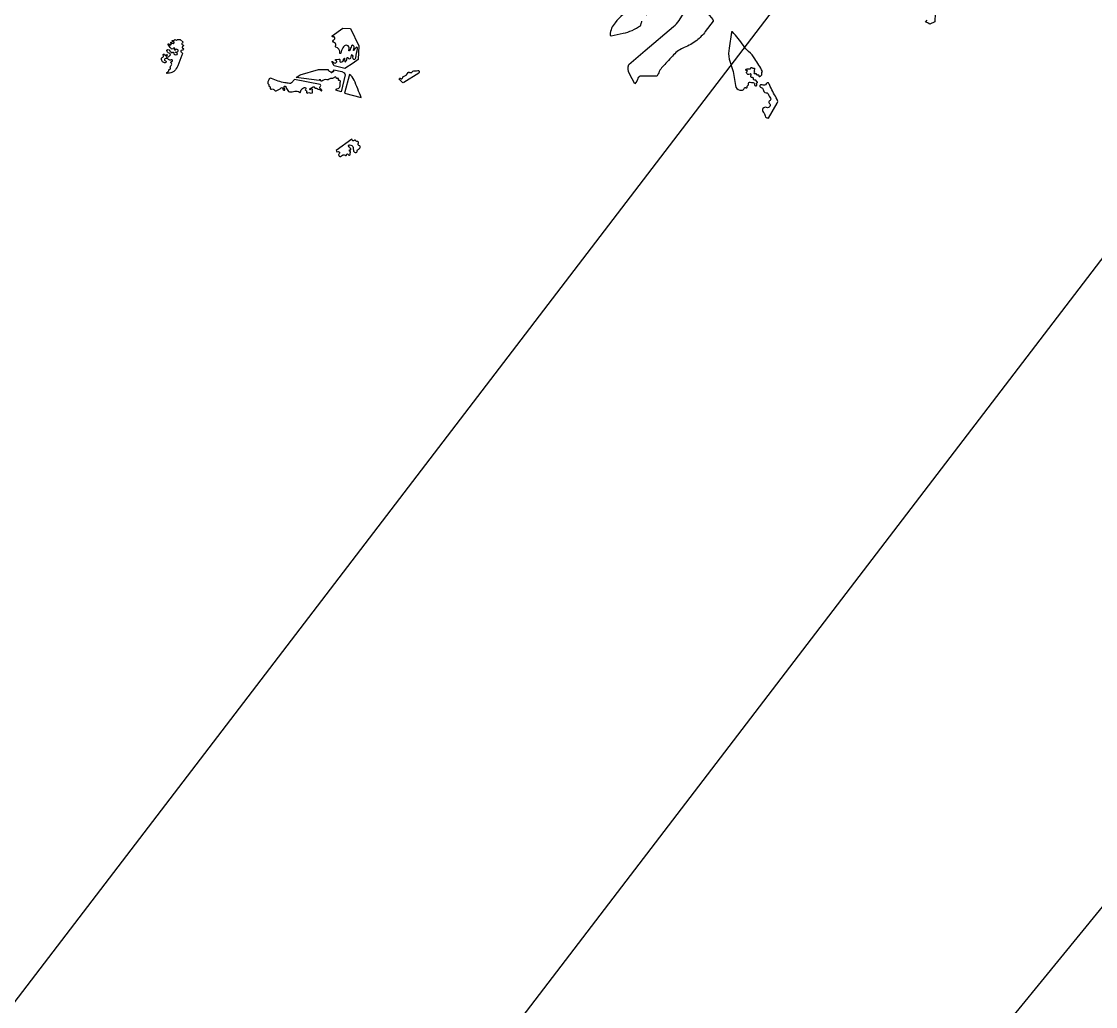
# Model space of a CAD drawing. Header units: millimetres. Extents: x 55520 to 96084, y -58491 to -49645.
# Drawn here: x 59464.78 to 59477.67, y -58346.62 to -58334.8 of the extents above; entities that cross this region are included whole.
import ezdxf

# ---------------------------------------------------------------- set-up
doc = ezdxf.new("R2010")
doc.units = ezdxf.units.MM
for name, color, linetype in [('Caminhos Principais', 13, 'Continuous'), ('Curvas de Nível', 10, 'Continuous'), ('Árvores Existentes', 114, 'Continuous')]:
    doc.layers.add(name, color=color, linetype=linetype)

# ---------------------------------------------------------------- blocks, each defined once
blk = doc.blocks.new('tree top 2_cad-block.com')
at = {"color": 0}
for points in [[(-1759.9, 1318.9, -0.039705), (-1714.5, 1369.7), (-1682.1, 1361.9), (-1679.7, 1351.4, 0.13608), (-1671.1, 1335.5), (-1686.6, 1332.1, 0.465732)], [(-380.4, 136.4, 0.071821), (-244, 139.5, 0.158305), (-175.3, 175.2, 0.43954), (-175.8, 185.2), (-239.7, 218.8, 0.097247), (-349.6, 251.6), (-366.8, 240.1, 0.177707), (-373.4, 235.8, -0.623345)], [(-418.7, 224.9, 0), (-420.1, 225.3, -0.451954)], [(1413.7, -341.4), (1530.4, -351), (1530.2, -342.5), (1524.6, -338.8, -0.734262), (1528.8, -324.2, 0.333627), (1537.2, -317.6, 0.248211), (1535.1, -308.5, 0.27891), (1525.2, -305.2, -0.407942), (1506.5, -293.9, 0.573159), (1497.5, -291.3, -0.830127), (1489.8, -285.7, 0.994469), (1479.2, -280.6, -0.212947), (1470.5, -287.9, 0.491222), (1468.8, -292.3, -0.308631), (1468.3, -300.5, -0.489003), (1462.5, -300.5, 0.771362), (1455.4, -303.5, -0.09344), (1454.6, -323.7, -0.670202), (1446.8, -325, 0.011072), (1438.6, -312.5, -0.342731), (1439.5, -299.1, 0.047838), (1450.2, -284.3, 0.293272), (1449.5, -267.7, 0.542762), (1433.6, -268.3, -0.410365), (1421.8, -271.3, 0.411332), (1403.8, -275.9, 0.362362), (1405.4, -286.3, -0.641927), (1402.4, -296.5, 0.725184), (1399.4, -313.4, -0.403894), (1401.9, -321.1, 0.642281), (1407.1, -327.5, -0.830277), (1413.7, -341.4, 2.70295)], [(852.1, -386.2), (956.6, -400.7, -0.36627), (962.6, -407.4), (965.3, -435.2), (960.3, -436.7, -0.487012), (955.3, -433.2, 0.678002), (942.2, -428.9, -0.383513), (930.3, -430.6, 0.17088), (913.7, -426.3, 0.122086), (901.9, -430.3, -0.495728), (890.9, -426.3, 0.37845), (876.8, -417.7, -0.259637), (857.1, -410.9, 0.112432), (846, -403.1, -0.494107), (843.1, -392.3, -0.160505), (852.1, -386.2, -0.319489)], [(1210.6, -496.9, 0.014231), (1175.4, -604.8, 0.135111), (1174.7, -648.3), (1269.9, -581.7), (1210.6, -496.9)], [(1338, -737.7), (1430.3, -841), (1402.6, -838.5), (1296.7, -791.2), (1255.3, -754), (1255.7, -747.1, 0.205085), (1252, -737.1, -0.267582), (1250.6, -731.2, 0.959744), (1241.7, -728.1, -0.869547), (1238.5, -727.3, 0.941709), (1231.6, -726.2, -0.293953), (1228.3, -729.5), (1199, -690.9), (1193.2, -675.9, -0.273729), (1195.2, -664), (1280, -600.6), (1297.1, -628.9), (1287.3, -631.8), (1280.4, -628.2, 0.367764), (1262.3, -632.2, -0.063935), (1243.7, -651.1, 0.513268), (1244.1, -660, -0.605508), (1243.3, -668.4, 0.857756), (1245.3, -676.9, -0.635554), (1248.6, -682.5, 0.691072), (1256.2, -693.8, -0.29007), (1271.5, -699, 0.244103), (1285.2, -705.1, -0.257025), (1298.9, -711.5, 0.155781), (1312.6, -721.6, 0.072336), (1326.5, -724.1, -0.6132), (1329.7, -731.2, 0.996848), (1338, -737.7, 0.238591)], [(992.5, -855.2), (1021.2, -742.8), (1076.8, -682.5), (1113.6, -686.5), (1172.9, -694.6), (1211.8, -747.9), (1206.2, -776), (1201.6, -773.5), (1201.3, -765.9, 0.470454), (1186.3, -754.3, 0.563802), (1183.4, -762.9, -0.555261), (1181.1, -770.2), (1164.2, -759.1, -0.609785), (1165.2, -749.6, 0.527421), (1167.5, -739.7, 0.465619), (1143, -740.7, -0.297434), (1136.3, -743, -0.629265), (1135.6, -739.9, 0.113434), (1145.3, -728.2, 0.688074), (1140, -722.3, 0.10417), (1122, -734.1, -0.789973), (1116.6, -730.8, 0.324383), (1113.4, -720.7, 0.395234), (1099.4, -722.4, -0.208353), (1085.4, -729.4), (1088.1, -719.7), (1094.3, -715.1, 0.353349), (1097.4, -703, 0.509583), (1081.6, -699.8, -0.026084), (1036.8, -737, 0.766852), (1040.7, -746.9, 0.060096), (1059.9, -742.3, -0.231845), (1065.1, -742.8), (1049.8, -754.5, 0.372058), (1046.7, -769.3, 0.428666), (1055, -771.5, -0.044271), (1082.1, -757.8, -1.075869), (1083.8, -763.1, 0.419088), (1070.4, -785.2, 0.332562), (1087.7, -799.2, 0.115323), (1102.6, -796.3, 0.038252), (1133, -779.8, -0.923358), (1136.4, -784.2, 0.382251), (1131.7, -827.5, -0.57402), (1129.7, -832.1, 0.579223), (1121.5, -850.8, -0.308062), (1122.1, -864.6, -0.348826), (1111.9, -868.3, 0.934613), (1105, -884.8, -0.666693), (1104.5, -892), (1026.5, -886.5), (992.5, -855.2)], [(1348.3, -715.2), (1446.4, -837.9), (1472.8, -833.9, -0.271606), (1485.5, -838.9, 0.015518), (1502.9, -859.9, -0.078262), (1547.9, -930.6, 0.453694), (1565.5, -936.2, -0.004343), (1581.5, -926.7, 0.387248), (1584, -918.9, -0.412698), (1587.4, -909.5, 0.505004), (1588.5, -903.6, -0.472588), (1589.8, -895, 0.593565), (1589.3, -883, -0.301006), (1579, -865.4, 0.314148), (1573.7, -856.9, 0.111505), (1539.4, -850.5, -0.676042), (1535.2, -841, 0.461589), (1533.9, -827.4, 0.595664), (1528.2, -830.2, -0.18247), (1522.3, -844.5, -0.725359), (1514.8, -841, -0.03513), (1520.2, -813.2, 0.281204), (1516.3, -799.7, 0.079835), (1490.3, -782.7, -0.252554), (1473.3, -760.5, 0.588667), (1466, -757.9, -0.188763), (1444.2, -765.8, -0.108021), (1431, -762.5, -0.880198), (1435.6, -749.1, 0.76089), (1437.1, -746.2, -0.549946), (1439.3, -734.1, 0.851597), (1437.1, -724.5, -0.362531), (1427, -717.2, 0.277109), (1418, -708.2, 0.444998), (1410.8, -713.1, -0.255509), (1405.4, -720.3, 0.980122), (1409.4, -729.3, -1.395076), (1409.8, -736.5, 0.006286), (1389, -731.1, -0.506857), (1385.5, -722.8, 0.488723), (1383.2, -716.8, -0.278861), (1376.2, -709, 0.095203), (1370.7, -695, -0.173507), (1368.3, -684.5, 0.882483), (1362.9, -683.2, 0.238977), (1363.5, -689.1, -0.330198), (1362.6, -702.1, -0.207382), (1354.9, -705.9, 0.492074), (1348.3, -715.2, 1.040972)], [(1869.4, -1383.6), (1929.9, -1351, -0.097148), (1964.6, -1340.3, -0.140514), (1982.2, -1343.4, -0.016579), (2006.9, -1356.4, -0.830191), (2005, -1362, 0.089425), (1990.7, -1362.4, 0.234995), (1986.8, -1365.5, -0.478778), (1981.8, -1366.7, 0.496572), (1972, -1369.4, -0.317136), (1958.4, -1378.2, 0.515948), (1949.1, -1390.2, -0.79428), (1941, -1394.9, 1.437306), (1936.7, -1403.5, -0.392356), (1947.7, -1416.3, 0.381645), (1961.5, -1432.8, 0.758625), (1966.5, -1421.6, -0.744214), (1970.3, -1412.6, -0.333489), (1983, -1424.5, -0.158447), (1980.5, -1442.5, -0.396631), (1964.8, -1448.4, 0.555484), (1955.1, -1455.3, -1.27768), (1947.4, -1453.9, 0.657206), (1940.1, -1445.9, -1.42975), (1940.2, -1440.1, 0.96299), (1944.2, -1430.9, 0.174549), (1924.1, -1429, 0.559543), (1919.9, -1442.3, -0.348994), (1920.9, -1463, -0.418007), (1912.8, -1464.2, -0.299667), (1907.7, -1450.3, 0.193145), (1905.3, -1434.3, 0.342316), (1899.5, -1431.9, -0.713337), (1897.5, -1429.2, 0.275771), (1898.9, -1413.7, 0.191452), (1890.7, -1406.1, 0.581667), (1883.8, -1411.8, 0.114444), (1888.4, -1422.7), (1878.1, -1417.3, 0.615081), (1867.1, -1425.1, 0.437085), (1879.2, -1433.2, -1.066003), (1880.1, -1438.7, 1.159974), (1882.6, -1448.6, -0.57046), (1893.5, -1456.7, 0.001871), (1890.6, -1485.8, -0.788783), (1885.9, -1486.5, 0), (1882.2, -1477.1, 0.762191), (1874.3, -1477.9, -0.058706), (1872.3, -1484.6, -0.779396), (1868.5, -1484, 0.128645), (1864, -1471.7, 1.005616), (1857.2, -1476.5, -0.182153), (1859.5, -1485.3, -1.035845), (1853.1, -1484.4, 0.745755), (1847.5, -1481.6, -0.593832), (1839.5, -1479.6, 0.388609), (1829.7, -1473.1), (1816.2, -1463.4), (1812.4, -1439.4), (1816.1, -1437.6, -0.247079), (1821.7, -1437.7, 0.829924), (1826.8, -1431.5, -0.268799), (1825.3, -1422.7, -0.393608), (1828.6, -1421.1, 0.176772), (1836.7, -1420.5, 0.490694), (1838.4, -1413.7, -0.418859), (1839.5, -1405.1, -0.265366), (1845.4, -1404.3, 0.006994), (1854.5, -1407.7, 0.710176), (1859.8, -1401.4, -0.393253), (1862.6, -1387.7, -0.03645), (1869.4, -1383.6, -1.23272)]]:
    blk.add_lwpolyline(points, format="xyb", dxfattribs=at)
for points in [[(-716.2, 1007.2, 0.301904), (-701.8, 1003.8, -0.425232), (-678.6, 992.7, 1.213707), (-663.7, 1001.1, -0.312198), (-665.4, 1018.1, 0.092013), (-661.3, 1030.3, 0.273887), (-667, 1043.8, -0.298791), (-671.5, 1056.3, 0.012677), (-665.2, 1086.4, -0.447239), (-651.2, 1094.9, 0.565592), (-641.8, 1103.5, -0.873127), (-612, 1113.7, 0.847148), (-579, 1124, -0.20656), (-572.9, 1145.8, 0.352967), (-572.9, 1161.5, -0.019869), (-579, 1169.6), (-677.2, 1135.7, 0.279315), (-691.8, 1118.1, -0.028694), (-709.9, 1031.4, 0.004432)], [(-732.8, 932.2, 0.015544), (-746.7, 845.6, 0.076538), (-745.3, 787.3, -0.080899), (-744.6, 739.9, 0.062476), (-746.8, 634.8, 0.593382), (-741.2, 632.5), (-669.3, 696.2, 0.071824), (-626.5, 746.8), (-597.8, 819.9), (-554, 891.6, 0.322421), (-557, 930.6, 0.101606), (-572.9, 943.1), (-578.8, 941.2), (-587.5, 938.3, -0.535869), (-593.8, 943.2, 0.83795), (-600.9, 945.1, -0.376585), (-611.3, 940.4, 0.410199), (-620.3, 935.7, -0.612259), (-634.4, 933.4, 0.03162), (-646.4, 947.8, -0.441284), (-645.3, 962.5, 0.869394), (-652.3, 974.5, 0.292118), (-657.6, 966.9, -0.593353), (-664, 963.8, 0.899842), (-667.8, 959.5, -0.386361), (-667.7, 949.3, 0.539334), (-666.8, 945.6, -0.564004), (-663.2, 929.8, 0.442009), (-663, 922.7, -0.582703), (-666.9, 903.3, 0.878768), (-665.6, 896.4, -0.677113), (-655.6, 875.2, -0.213558), (-664.2, 871.5, 0.862111), (-664.8, 868.1, -1.067643), (-668.3, 859.4, -0.100238), (-684.3, 871.5, 0.426628), (-692.6, 871.8, -0.749003), (-699.9, 876, 0.403945), (-704.4, 883.6, -0.845459), (-703.5, 892, 0.323602), (-695.9, 898.3, -0.258584), (-687.8, 906.8, 0.670968), (-687.5, 911, -0.341207), (-693.4, 923.5, 0.392219), (-696.7, 929.2, -0.553039), (-699.2, 938.3, 0.54933), (-701, 944.8, 0.068061), (-710.6, 946.4, 0.314282), (-720.8, 939.8, -0.320546)], [(-99.6, 496.4), (-112.6, 429.8, -0.232004), (-146.7, 384.8), (-275.7, 383), (-498.2, 383, 0.054013), (-546.7, 377.7), (-611.2, 356.2, -0.344611), (-631, 363.3), (-656.9, 394.9, 0.038916), (-693.3, 432.8, -0.170504), (-705.2, 454.3), (-704.9, 503.4, -0.328221), (-699.3, 510.9), (-623.8, 528.8, -0.067017), (-550.1, 536, -0.071506), (-466, 520.9, 0.112708), (-388.4, 513.3, -0.006448), (-299.8, 523.6, 0.115172), (-236.4, 545.4, -0.35944), (-228.5, 544.3), (-155.2, 483.6, 0.318698), (-135.5, 482.1, -0.081678)]]:
    blk.add_lwpolyline(points, format="xyb", close=True, dxfattribs=at)

msp = doc.modelspace()

# ---------------------------------------------------------------- linework, layer by layer
at = {"layer": 'Caminhos Principais'}
for points, knots in [([(59468.795, -58267.126), (59467.074, -58277.437), (59465.303, -58287.871), (59462.064, -58302.337), (59461.1, -58306.296), (59459.873, -58310.782), (59459.725, -58311.313), (59459.575, -58311.845), (59460.331, -58311.742), (59461.086, -58311.637), (59463.238, -58311.326), (59464.634, -58311.114), (59467.067, -58310.718), (59468.105, -58310.541), (59470.198, -58310.171), (59471.252, -58309.977), (59474.432, -58309.38), (59476.577, -58308.957), (59483.073, -58307.668), (59487.485, -58306.78), (59496.424, -58305.227), (59500.95, -58304.562), (59510.087, -58303.766), (59514.699, -58303.635), (59521.304, -58304.085), (59523.282, -58304.301), (59526.537, -58304.816), (59527.816, -58305.06), (59530.362, -58305.632), (59531.622, -58305.96), (59535.362, -58307.058), (59537.8, -58307.942), (59544.907, -58310.966), (59549.409, -58313.482), (59557.995, -58319.209), (59562.079, -58322.421), (59569.854, -58329.27), (59573.546, -58332.909), (59580.692, -58340.52), (59584.122, -58344.49), (59590.662, -58352.484), (59593.774, -58356.511), (59602.016, -58367.471), (59606.955, -58374.37), (59616.869, -58387.609), (59621.844, -58393.948), (59628.317, -58401.129), (59629.525, -58402.426), (59632.002, -58405.006), (59633.266, -58406.285), (59635.553, -58408.553), (59636.566, -58409.542), (59637.591, -58410.532)], [0, 0, 0, 0, 31.409672, 31.409672, 43.166399, 43.166399, 44.747182, 44.747182, 44.747182, 47.085017, 47.085017, 51.415951, 51.415951, 54.631835, 54.631835, 57.847718, 57.847718, 64.279485, 64.279485, 77.14302, 77.14302, 90.006555, 90.006555, 102.870089, 102.870089, 108.357779, 108.357779, 111.907941, 111.907941, 115.458102, 115.458102, 122.558426, 122.558426, 136.634764, 136.634764, 150.711102, 150.711102, 164.787441, 164.787441, 179.466026, 179.466026, 194.144612, 194.144612, 219.586913, 219.586913, 245.029215, 245.029215, 250.783382, 250.783382, 256.537549, 256.537549, 261.016004, 261.016004, 261.016004, 261.016004]), ([(59448.284, -58340.962), (59448.663, -58340.246), (59449.033, -58339.527), (59450.652, -58336.308), (59451.814, -58333.771), (59453.396, -58330.017), (59453.88, -58328.822), (59454.348, -58327.621), (59454.564, -58327.595), (59454.781, -58327.57), (59457.281, -58327.272), (59459.581, -58326.984), (59464.087, -58326.367), (59466.292, -58326.042), (59469.81, -58325.469), (59471.109, -58325.245), (59473.692, -58324.782), (59474.98, -58324.541), (59478.831, -58323.806), (59481.382, -58323.296), (59488.965, -58321.791), (59493.934, -58320.822), (59503.583, -58319.359), (59508.262, -58318.867), (59515.983, -58318.728), (59519.124, -58318.886), (59523.162, -58319.459), (59524.168, -58319.634), (59526.319, -58320.085), (59527.469, -58320.374), (59529.769, -58321.048), (59530.917, -58321.432), (59534.355, -58322.717), (59536.637, -58323.753), (59543.648, -58327.458), (59548.324, -58330.675), (59557.368, -58338.078), (59561.735, -58342.261), (59567.792, -58348.689), (59569.653, -58350.758), (59573.284, -58354.952), (59575.056, -58357.079), (59580.272, -58363.532), (59583.617, -58367.928), (59591.924, -58379.104), (59596.82, -58385.935), (59604.657, -58396.259), (59607.457, -58399.836), (59612.423, -58405.822), (59614.535, -58408.267), (59617.706, -58411.743), (59618.707, -58412.813), (59620.721, -58414.917), (59621.735, -58415.954), (59623.849, -58418.078), (59624.95, -58419.164), (59626.053, -58420.238)], [648.614193, 648.614193, 648.614193, 648.614193, 650.889407, 650.889407, 658.757579, 658.757579, 662.407647, 662.407647, 662.407647, 663.056384, 663.056384, 669.889763, 669.889763, 676.336178, 676.336178, 680.087669, 680.087669, 683.83916, 683.83916, 691.342143, 691.342143, 706.33883, 706.33883, 721.335517, 721.335517, 732.265083, 732.265083, 735.960166, 735.960166, 740.270303, 740.270303, 744.580441, 744.580441, 753.200717, 753.200717, 771.252696, 771.252696, 789.304676, 789.304676, 797.609708, 797.609708, 805.914741, 805.914741, 822.524807, 822.524807, 847.764431, 847.764431, 861.350402, 861.350402, 870.960246, 870.960246, 875.296697, 875.296697, 879.633148, 879.633148, 884.290599, 884.290599, 884.290599, 884.290599])]:
    msp.add_open_spline(points, degree=3, knots=knots, dxfattribs=at)
for points, weights, knots in [([(59465.536, -58268.429), (59464.665, -58273.632), (59463.775, -58278.853), (59461.998, -58288.385), (59461.138, -58292.69), (59459.149, -58301.676), (59458.003, -58306.366), (59456.688, -58311.031), (59456.687, -58311.033), (59456.687, -58311.034), (59456.686, -58311.036), (59456.549, -58311.524), (59456.412, -58312.011), (59456.274, -58312.498), (59456.088, -58313.161), (59456.238, -58313.833), (59456.69, -58314.353), (59457.142, -58314.873), (59457.786, -58315.115), (59458.469, -58315.023), (59458.971, -58314.954), (59459.474, -58314.886), (59459.976, -58314.818), (59459.977, -58314.818), (59459.978, -58314.818), (59459.979, -58314.817), (59462.007, -58314.542), (59464.035, -58314.246), (59467.684, -58313.66), (59469.305, -58313.38), (59472.577, -58312.785), (59474.225, -58312.471), (59479.194, -58311.503), (59482.544, -58310.823), (59489.29, -58309.517), (59492.688, -58308.892), (59500.813, -58307.621), (59505.554, -58307.059), (59514.191, -58306.689), (59518.089, -58306.766), (59523.63, -58307.383), (59525.292, -58307.634), (59528.599, -58308.285), (59530.241, -58308.686), (59533.478, -58309.627), (59535.076, -58310.165), (59539.806, -58311.969), (59542.874, -58313.419), (59548.837, -58316.718), (59551.733, -58318.567), (59560.553, -58324.852), (59566.176, -58329.837), (59573.459, -58337.181), (59575.446, -58339.29), (59579.301, -58343.551), (59581.169, -58345.705), (59586.627, -58352.212), (59590.069, -58356.609), (59600.566, -58370.477), (59607.208, -58379.944), (59616.065, -58391.342), (59618.039, -58393.81), (59621.79, -58398.303), (59623.557, -58400.343), (59626.633, -58403.728), (59627.922, -58405.098), (59630.557, -58407.816), (59631.898, -58409.161), (59633.929, -58411.159), (59634.604, -58411.817), (59635.283, -58412.473)], [1, 1, 1, 1, 1, 1, 1, 1, 1, 1, 1, 1, 1, 1, 0.919934982122, 0.919934982122, 1, 0.919934982122, 0.919934982122, 1, 1, 1, 1, 1, 1, 1, 1, 1, 1, 1, 1, 1, 1, 1, 1, 1, 1, 1, 1, 1, 1, 1, 1, 1, 1, 1, 1, 1, 1, 1, 1, 1, 1, 1, 1, 1, 1, 1, 1, 1, 1, 1, 1, 1, 1, 1, 1, 1, 1, 1, 1], [3.300707, 3.300707, 3.300707, 3.300707, 19.146239, 19.146239, 32.144713, 32.144713, 46.223275, 46.223275, 46.223275, 46.228431, 46.228431, 46.228431, 47.699367, 47.699367, 47.699367, 48.689646, 48.689646, 48.689646, 49.679925, 49.679925, 49.679925, 51.2199, 51.2199, 51.2199, 51.223127, 51.223127, 51.223127, 57.437436, 57.437436, 62.387255, 62.387255, 67.337074, 67.337074, 77.236711, 77.236711, 87.136349, 87.136349, 100.830346, 100.830346, 112.094135, 112.094135, 116.932256, 116.932256, 121.770377, 121.770377, 126.608498, 126.608498, 136.284741, 136.284741, 145.960983, 145.960983, 166.649698, 166.649698, 174.738056, 174.738056, 182.826415, 182.826415, 199.003131, 199.003131, 233.856655, 233.856655, 243.71926, 243.71926, 252.24399, 252.24399, 258.231325, 258.231325, 264.218659, 264.218659, 267.16835, 267.16835, 267.16835, 267.16835]), ([(59446.196, -58338.48), (59446.671, -58337.557), (59447.134, -58336.628), (59449.029, -58332.693), (59450.345, -58329.633), (59451.552, -58326.533), (59451.553, -58326.53), (59451.554, -58326.528), (59451.555, -58326.525), (59451.627, -58326.341), (59451.698, -58326.157), (59451.77, -58325.973), (59452.045, -58325.265), (59452.646, -58324.801), (59453.4, -58324.712), (59453.598, -58324.688), (59453.796, -58324.665), (59453.994, -58324.642), (59453.995, -58324.642), (59453.996, -58324.642), (59453.997, -58324.641), (59456.584, -58324.337), (59459.186, -58324.013), (59464.195, -58323.322), (59466.6, -58322.961), (59471.041, -58322.217), (59473.063, -58321.85), (59477.094, -58321.086), (59479.105, -58320.689), (59486.96, -58319.131), (59492.753, -58317.963), (59504.077, -58316.254), (59509.598, -58315.715), (59517.11, -58315.807), (59519.286, -58315.939), (59523.014, -58316.385), (59524.582, -58316.644), (59527.678, -58317.318), (59529.212, -58317.734), (59532.267, -58318.716), (59533.786, -58319.282), (59538.828, -58321.407), (59542.308, -58323.28), (59549.119, -58327.641), (59552.452, -58330.127), (59558.929, -58335.546), (59562.072, -58338.476), (59567.304, -58343.759), (59569.445, -58346.049), (59573.601, -58350.699), (59575.616, -58353.061), (59581.845, -58360.628), (59585.883, -58365.935), (59595.474, -58378.87), (59600.945, -58386.528), (59608.689, -58396.526), (59610.72, -58399.076), (59614.552, -58403.686), (59616.336, -58405.758), (59619.516, -58409.289), (59620.893, -58410.765), (59623.677, -58413.657), (59625.086, -58415.078), (59627.122, -58417.089), (59627.74, -58417.695), (59628.361, -58418.297)], [1, 1, 1, 1, 1, 1, 1, 1, 1, 1, 1, 1, 0.904733183941, 0.904733183941, 1, 1, 1, 1, 1, 1, 1, 1, 1, 1, 1, 1, 1, 1, 1, 1, 1, 1, 1, 1, 1, 1, 1, 1, 1, 1, 1, 1, 1, 1, 1, 1, 1, 1, 1, 1, 1, 1, 1, 1, 1, 1, 1, 1, 1, 1, 1, 1, 1, 1, 1, 1], [379.708841, 379.708841, 379.708841, 379.708841, 382.707108, 382.707108, 392.331539, 392.331539, 392.331539, 392.339105, 392.339105, 392.339105, 392.910972, 392.910972, 392.910972, 393.993339, 393.993339, 393.993339, 394.59029, 394.59029, 394.59029, 394.592674, 394.592674, 394.592674, 402.38675, 402.38675, 409.486967, 409.486967, 415.413772, 415.413772, 421.340577, 421.340577, 438.631745, 438.631745, 455.922913, 455.922913, 463.154846, 463.154846, 468.556386, 468.556386, 473.957925, 473.957925, 479.359465, 479.359465, 492.011851, 492.011851, 504.664237, 504.664237, 517.316624, 517.316624, 526.499217, 526.499217, 535.68181, 535.68181, 555.577806, 555.577806, 583.894567, 583.894567, 593.739998, 593.739998, 601.99566, 601.99566, 608.068683, 608.068683, 614.141706, 614.141706, 616.779277, 616.779277, 616.779277, 616.779277])]:
    msp.add_rational_spline(points, weights, degree=3, knots=knots, dxfattribs=at)
at = {"layer": 'Curvas de Nível', "color": 251}
for points in [[(59465.081, -58360.927), (59498.265, -58320.305), (59528.502, -58320.677)], [(59462.388, -58357.725), (59490.012, -58321.604)], [(59482.687, -58323.037), (59459.125, -58353.847)]]:
    msp.add_lwpolyline(points, dxfattribs=at)

# ---------------------------------------------------------------- block references
at = {"layer": 'Árvores Existentes', "xscale": 0.002000000000000001, "yscale": 0.002000000000000001, "zscale": 0.002000000000000001, "rotation": 220.0749756908852}
msp.add_blockref('tree top 2_cad-block.com', (59471.35, -58334.919), dxfattribs=at)

doc.saveas('drawing.dxf')
